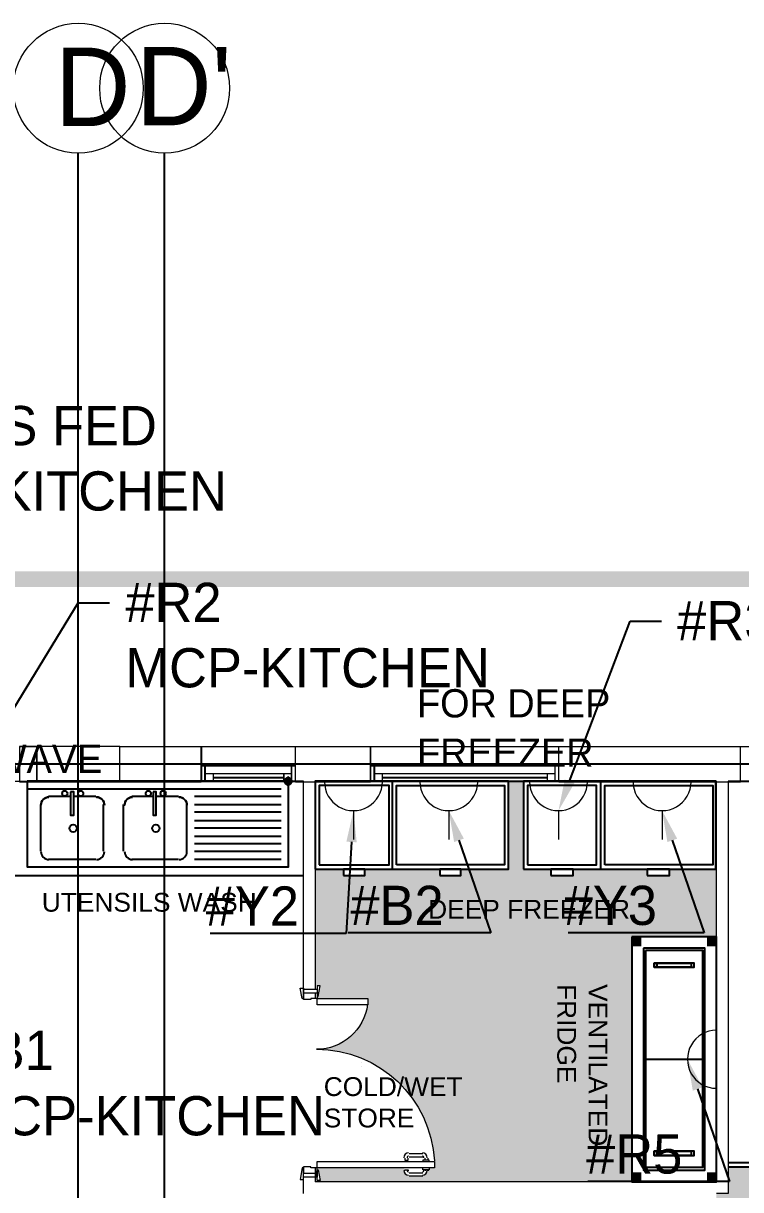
# Model space of a CAD drawing. Header units: metres. Extents: x 75097 to 220695, y -1557923 to -1361206.
# Drawn here: x 107463 to 112032, y -1373298 to -1365864 of the extents above; entities that cross this region are included whole.
import ezdxf
from ezdxf import colors
from ezdxf.entities.mleader import LeaderData, LeaderLine
from ezdxf.math import Vec2, Vec3

# ---------------------------------------------------------------- set-up
doc = ezdxf.new("R2010")
doc.units = ezdxf.units.M
doc.linetypes.add('DASHED2', pattern=[0.375, 0.25, -0.125])
doc.layers.get('0').update_dxf_attribs({"lineweight": 0})
for name, color, linetype, lineweight in [('A-100 - Copy$0$Aluminum', 8, 'Continuous', 0), ('A-100 - Copy$0$AxisBalloons_2', 8, 'Continuous', 0), ('A-100 - Copy$0$Proj', 8, 'Continuous', 0), ('A-100 - Copy$0$Structure', 8, 'Continuous', 9), ('A-100 - Copy$0$TEXT', 8, 'Continuous', 0), ('A-100 - Copy$0$Walls', 8, 'Continuous', 0)]:
    doc.layers.add(name, color=color, linetype=linetype, lineweight=lineweight)
for name, color, linetype in [('A-100 - Copy$0$axes', 8, 'Continuous'), ('A-100 - Copy$0$PDF_Geometry', 8, 'Continuous'), ('A-100 - Copy$0$PDF_Solid Fills', 8, 'Continuous'), ('A-100 - Copy$0$PDF_Text', 8, 'Continuous')]:
    doc.layers.add(name, color=color, linetype=linetype)
doc.layers.add('E-POWR', color=7, linetype='Continuous', lineweight=9, true_color=0x4e7e3e)
doc.layers.add('E-POWR-IDEN _1-100_', color=7, linetype='Continuous', lineweight=9, true_color=0x4e7e3e)
doc.styles.add('A-100 - Copy$0$PDF Arial', font='arial.ttf')
doc.styles.add('A-100 - Copy$0$Standard', font='GOTHIC.TTF')
doc.styles.add('Optima_5', font='', dxfattribs={"height": 3.001645})
doc.styles.get("Standard").update_dxf_attribs({"font": 'GOTHIC.TTF'})
doc.styles.get('Optima_5').set_extended_font_data('Optima')

# ---------------------------------------------------------------- blocks, each defined once
blk = doc.blocks.new('NORMAL SOCKET')
at = {"layer": 'E-POWR'}
for p, q in [((0, 308), (0, 615)), ((-308, 0), (308, 0))]:
    blk.add_line(p, q, dxfattribs=at)
blk.add_ellipse((0, 0), major_axis=(33, 306), ratio=1, start_param=4.81904, end_param=7.960633, dxfattribs=at)
blk = doc.blocks.new('A-100 - Copy$0$A$C02230961')
at = {"layer": 'A-100 - Copy$0$PDF_Geometry', "lineweight": 25}
h = blk.add_hatch(dxfattribs=at)
h.set_pattern_fill('ANGLE', color=256, scale=500)
h.set_pattern_definition([(0, (-1219317.64, -1092026.17), (0, 137.5), [100, -37.5]), (90, (-1219317.64, -1092026.17), (-137.5, 8e-15), [100, -37.5])])
h.paths.add_polyline_path([(10723.7, -4993.7), (11262.7, -4993.7), (11262.7, -4562.4), (10962.9, -4562.4), (10962.9, -4602.9), (10821.4, -4602.9), (10821.4, -4562.4), (10349.7, -4562.4), (10349.7, -4602.9), (10208.2, -4602.9), (10208.2, -4562.4), (10033, -4562.4), (10033, -4003.2), (9938.7, -4003.2), (9938.7, -4562.4), (9635.5, -4562.4), (9635.5, -4602.9), (9500.8, -4602.9), (9500.8, -4562.4), (9022.4, -4562.4), (9022.4, -4602.9), (8887.6, -4602.9), (8887.6, -4562.4), (8705.7, -4562.4), (8705.7, -5307.5), (8739.4, -5307.5), (8723.2, -5388.4), (9042.6, -5388.4), (9042.6, -5428.8), (9039.6, -5428.8, -0.375368), (8715.8, -5711.8, -0.39984), (9466.1, -6426), (9467.1, -6426), (9467.1, -6466.4), (9433.4, -6466.4), (9419.9, -6483.3, -0.414214), (9389.6, -6513.6), (9393, -6520.3), (9302, -6513.6, -0.599371), (9276.8, -6466.4), (8723.2, -6466.4), (8741.3, -6556.8), (10723.7, -6556.8)])
h.paths.add_polyline_path([(14436.9, -4636.6), (11970.2, -4636.6), (11970.2, -6461.7), (11336.8, -6461.7), (11336.8, -6630.9), (11262.7, -6630.9), (11262.7, -7372.1), (11262.7, -7439.5), (11336.8, -7439.5), (11336.8, -8355.8), (12536.8, -8355.8), (12536.8, -8066.1), (12516.6, -8066.1), (12531.4, -7992), (12536.8, -7992), (12536.8, -7318.2), (12530.1, -7318.2), (12516.6, -7250.8), (12536.8, -7250.8), (12536.8, -6967.8), (12516.6, -6967.8), (12532.8, -6887), (12536.8, -6887), (12536.8, -6219.9), (12530.1, -6219.9), (12516.6, -6145.8), (12536.8, -6145.8), (12536.8, -5761.8), (14436.9, -5761.8)])
h.paths.add_polyline_path([(12037, -7392.3), (12030.8, -7392.3), (12030.8, -7405.2, 0.414215)], flags=16)
h.paths.add_polyline_path([(12091.4, -7338.4), (12091.4, -7378.8), (11343.5, -7378.8), (11343.5, -7338.4), (11902.8, -7338.4), (11902.8, -7331.7), (11923, -7331.7), (11923, -7311.5), (12030.8, -7311.5), (12030.8, -7331.7), (12057.7, -7331.7)], flags=16)
h.paths.add_polyline_path([(11933.1, -7405.8), (12024.1, -7412.5), (11933.1, -7405.8, -0.517639), (11923.6, -7392.3), (11923, -7392.3), (11923, -7395.7, 0.414214)], flags=16)
h.paths.add_polyline_path([(11350.3, -7392.3), (11363.8, -7459.7), (11343.5, -7459.7), (11343.5, -7392.3)], flags=16)
h.paths.add_polyline_path([(2957.3, -10511.9), (2877.6, -10511.9), (2877.6, -10538.9), (2796.7, -10524.2), (2796.7, -11076.3, -0.599371), (2843.9, -11101.5), (2843.9, -11192.4), (2839.5, -11173.3, -0.584927), (2813.6, -11219.4), (2816.9, -11226.1), (2803.4, -11226.1), (2803.4, -11232.9), (2796.7, -11266.5), (2756.3, -11266.5), (2756.3, -11265.6, -0.39984), (2042.1, -10515.3, -0.381307), (1752.3, -10839.9), (1752.3, -10842.1), (1718.7, -10842.1), (1718.7, -10518.7), (1678.2, -10518.7), (1657.3, -10518.7), (1657.3, -10511.9), (-42.7, -10511.9), (-42.7, -11138.2), (-42.7, -12311.9), (2957.3, -12311.9)])
h.paths.add_polyline_path([(637.7, -11637.3), (2299.7, -11637.3), (2299.7, -11241.3), (637.7, -11241.3)], flags=24)
h.paths.add_polyline_path([(12347.4, -5213.9), (13381.6, -5213.9), (13381.6, -4916.9), (12347.4, -4916.9)], flags=24)
h.paths.add_polyline_path([(8700, -6312.9), (10212.7, -6312.9), (10212.7, -5593.3), (8700, -5593.3)], flags=9)
h.paths.add_polyline_path([(10170.8, -5243.1), (10170.8, -6572.5), (10710.4, -6572.5), (10710.4, -5243.1)], flags=9)
h.paths.add_polyline_path([(9375.1, -4957.7), (10990.8, -4957.7), (10990.8, -4660.8), (9375.1, -4660.8)], flags=24)
at = {"layer": 'A-100 - Copy$0$PDF_Solid Fills'}
for points in [[(8534.6, -3969.5), (8514.3, -3983), (8500.9, -4003.2), (8514.3, -4023.4), (8534.6, -4036.9), (8554.8, -4023.4), (8568.2, -4003.2), (8554.8, -3983)], [(10784.3, -4993.7), (10723.7, -4993.7), (10723.7, -5054.3), (10784.3, -5054.3)], [(11262.7, -4993.7), (11202, -4993.7), (11202, -5054.3), (11262.7, -5054.3)], [(10723.7, -5896.5), (10723.7, -5883.1), (10703.5, -5883.1), (10703.5, -5660.7), (10723.7, -5660.7), (10723.7, -5640.5), (10683.2, -5640.5), (10683.2, -5896.5)], [(10784.3, -6496.2), (10723.7, -6496.2), (10723.7, -6556.8), (10784.3, -6556.8)], [(11262.7, -6496.2), (11202, -6496.2), (11202, -6556.8), (11262.7, -6556.8)]]:
    blk.add_hatch(color=256, dxfattribs=at).paths.add_polyline_path(points)
at = {"color": 8}
for p, q in [((8705.7, -4003.2, -2.4), (8705.7, -5327.7, -2.4)), ((8705.7, -5354.7, -2.4), (8705.7, -5388.4, -2.4)), ((8705.7, -6466.4, -2.4), (8705.7, -6556.8, -2.4))]:
    blk.add_line(p, q, dxfattribs=at)
at = {"color": 8, "elevation": -2.4}
for points in [[(8631.6, -5395.1), (8631.6, -4003.2)], [(11336.8, -4003.2), (11336.8, -6630.9), (11262.7, -6630.9)], [(11262.7, -6556.8), (11262.7, -4003.2)], [(8631.6, -6630.9), (8631.6, -6459.7)]]:
    blk.add_lwpolyline(points, dxfattribs=at)
at = {"layer": 'A-100 - Copy$0$Aluminum'}
for p, q in [((8581, -3905.9, -2.4), (7981, -3905.9, -2.4)), ((8006, -3905.9, -2.4), (8006, -4005.9, -2.4)), ((8556, -3905.9, -2.4), (8556, -4005.9, -2.4)), ((10259, -3905.9, -2.4), (9059, -3905.9, -2.4)), ((9084, -3905.9, -2.4), (9084, -4005.9, -2.4)), ((10234, -3905.9, -2.4), (10234, -4005.9, -2.4)), ((8581, -4005.9, -2.4), (7981, -4005.9, -2.4)), ((8556, -3955.9, -2.4), (8006, -3955.9, -2.4)), ((8056, -3955.9, -2.4), (8056, -4005.9, -2.4)), ((8056, -3980.9, -2.4), (8506, -3980.9, -2.4)), ((8506, -3955.9, -2.4), (8506, -4005.9, -2.4)), ((10259, -4005.9, -2.4), (9059, -4005.9, -2.4)), ((10234, -3955.9, -2.4), (9084, -3955.9, -2.4)), ((9134, -3955.9, -2.4), (9134, -4005.9, -2.4)), ((9134, -3980.9, -2.4), (10184, -3980.9, -2.4)), ((10184, -3955.9, -2.4), (10184, -4005.9, -2.4))]:
    blk.add_line(p, q, dxfattribs=at)
at = {"layer": 'A-100 - Copy$0$PDF_Geometry', "lineweight": 25}
blk.add_line((11336.8, -4003.2, -2.4), (12017, -4003.2, -2.4), dxfattribs=at)
at = {"layer": 'A-100 - Copy$0$PDF_Geometry', "lineweight": 5, "elevation": -2.4}
for points in [[(6931, -3780.9), (6823.2, -3780.9), (6823.2, -4003.2), (6931, -4003.2)], [(7463.2, -3780.9), (7982.1, -3780.9), (7982.1, -4003.2), (7463.2, -4003.2)], [(7982.1, -3780.9), (8581.7, -3780.9)], [(8631.6, -4003.2), (8581.7, -4003.2), (8581.7, -3780.9), (9060.1, -3780.9), (9060.1, -4003.2), (8705.7, -4003.2)], [(11262.7, -4003.2), (10259.4, -4003.2), (10259.4, -3780.9), (14133.7, -3780.9), (14133.7, -4003.2), (11336.8, -4003.2)], [(8581.7, -3902.1), (7982.1, -3902.1)], [(8002.3, -3902.1), (8002.3, -4003.2)], [(8554.8, -3902.1), (8554.8, -4003.2)], [(10259.4, -3902.1), (9060.1, -3902.1)], [(9080.3, -3902.1), (9080.3, -4003.2)], [(10232.5, -3902.1), (10232.5, -4003.2)], [(-42.7, -10431.1), (-42.7, -4003.2), (8581.7, -4003.2)], [(8581.7, -4003.2), (7982.1, -4003.2)], [(8554.8, -3956), (8002.3, -3956)], [(8056.2, -3956), (8056.2, -4003.2)], [(8056.2, -3976.3), (8507.6, -3976.3)], [(8507.6, -3956), (8507.6, -4003.2)], [(10259.4, -4003.2), (9060.1, -4003.2)], [(10232.5, -3956), (9080.3, -3956)], [(9134.2, -3956), (9134.2, -4003.2)], [(9134.2, -3976.3), (10185.3, -3976.3)], [(10185.3, -3956), (10185.3, -4003.2)], [(11336.8, -4003.2), (14436.9, -4003.2), (14436.9, -5761.8), (12536.8, -5761.8), (12536.8, -8355.8), (11336.8, -8355.8)], [(8719.2, -5354.7), (8719.2, -5388.4), (8678.7, -5388.4), (8678.7, -5395.1), (8631.6, -5395.1), (8631.6, -5327.7), (8719.2, -5327.7), (8719.2, -5354.7), (8631.6, -5354.7)], [(9393, -6378.8), (9305.4, -6378.8)], [(9278.4, -6405.8), (9278.4, -6419.2), (9298.6, -6419.2), (9298.6, -6405.8)], [(9393, -6399), (9305.4, -6399)], [(9433.4, -6426), (9433.4, -6419.2), (9393, -6419.2), (9393, -6426)], [(9433.4, -6466.4), (9433.4, -6479.9), (9393, -6479.9), (9393, -6466.4)], [(9406.4, -6419.2), (9406.4, -6405.8)], [(9426.6, -6419.2), (9426.6, -6405.8)], [(9278.4, -6486.6), (9278.4, -6479.9), (9298.6, -6479.9), (9298.6, -6486.6)], [(9393, -6500.1), (9305.4, -6500.1)], [(9393, -6520.3), (9305.4, -6520.3)], [(9406.4, -6479.9), (9406.4, -6486.6)], [(9426.6, -6479.9), (9426.6, -6486.6)], [(11262.7, -6556.8), (8705.7, -6556.8)]]:
    blk.add_lwpolyline(points, dxfattribs=at)
for points in [[(6931, -4003.2), (7463.2, -4003.2), (7463.2, -3780.9), (6931, -3780.9)], [(8631.6, -5388.4), (8624.8, -5388.4), (8611.4, -5321), (8631.6, -5321)], [(8719.2, -5374.9), (8725.9, -5374.9), (8739.4, -5307.5), (8719.2, -5307.5)], [(9042.6, -5428.8), (8719.2, -5428.8), (8719.2, -5388.4), (9042.6, -5388.4)], [(8631.6, -6466.4), (8624.8, -6466.4), (8611.4, -6540.5), (8631.6, -6540.5)], [(8719.2, -6500.1), (8719.2, -6527.1), (8631.6, -6527.1), (8631.6, -6500.1), (8719.2, -6500.1), (8719.2, -6466.4), (8678.7, -6466.4), (8678.7, -6459.7), (8631.6, -6459.7), (8631.6, -6500.1)], [(9467.1, -6466.4), (8719.2, -6466.4), (8719.2, -6426), (9467.1, -6426)], [(8719.2, -6479.9), (8725.9, -6479.9), (8739.4, -6547.3), (8719.2, -6547.3)]]:
    blk.add_lwpolyline(points, close=True, dxfattribs=at)
at = {"layer": 'A-100 - Copy$0$PDF_Geometry', "lineweight": 18, "elevation": -2.4}
blk.add_lwpolyline([(9060.1, -3780.9), (10259.4, -3780.9)], dxfattribs=at)
at = {"layer": 'A-100 - Copy$0$PDF_Geometry', "lineweight": 25, "elevation": -2.4}
for points in [[(6872.6, -4003.2), (6872.6, -4549), (8536.9, -4549), (8536.9, -4003.2)], [(8705.7, -4562.4), (9938.7, -4562.4), (9938.7, -4003.2), (8705.7, -4003.2)], [(10033, -4562.4), (11259.3, -4562.4), (11259.3, -4003.2), (10033, -4003.2)], [(7148.9, -4070.6), (7148.9, -4218.8), (7169.1, -4218.8), (7169.1, -4070.6)], [(7674.4, -4070.6), (7674.4, -4218.8), (7694.7, -4218.8), (7694.7, -4070.6)], [(8732.6, -4535.5), (9177.3, -4535.5), (9177.3, -4030.2), (8732.6, -4030.2)], [(9224.5, -4535.5), (9224.5, -4030.2), (9911.8, -4030.2), (9911.8, -4535.5)], [(10060, -4535.5), (10497.9, -4535.5), (10497.9, -4030.2), (10060, -4030.2)], [(10551.9, -4535.5), (10551.9, -4030.2), (11239.1, -4030.2), (11239.1, -4535.5)], [(8887.6, -4602.9), (9022.4, -4602.9), (9022.4, -4562.4), (8887.6, -4562.4)], [(9500.8, -4602.9), (9635.5, -4602.9), (9635.5, -4562.4), (9500.8, -4562.4)], [(10208.2, -4602.9), (10349.7, -4602.9), (10349.7, -4562.4), (10208.2, -4562.4)], [(10821.4, -4602.9), (10962.9, -4602.9), (10962.9, -4562.4), (10821.4, -4562.4)], [(10723.7, -4993.7), (10723.7, -6556.8), (11262.7, -6556.8), (11262.7, -4993.7)], [(10723.7, -4993.7), (10723.7, -6556.8), (11262.7, -6556.8), (11262.7, -4993.7)], [(10797.8, -5067.8), (10797.8, -6482.7), (11188.6, -6482.7), (11188.6, -5067.8)], [(10811.3, -5081.3), (10811.3, -6462.5), (11175.1, -6462.5), (11175.1, -5081.3)], [(10865.2, -5162.1), (10865.2, -5189.1), (10885.4, -5189.1), (10885.4, -5162.1)], [(11101, -5162.1), (11101, -5189.1), (11121.2, -5189.1), (11121.2, -5162.1)], [(11101, -5162.1), (11101, -5189.1), (11121.2, -5189.1), (11121.2, -5162.1)], [(10865.2, -6361.4), (10865.2, -6388.4), (10885.4, -6388.4), (10885.4, -6361.4)], [(11101, -6361.4), (11101, -6388.4), (11121.2, -6388.4), (11121.2, -6361.4)], [(11101, -6361.4), (11101, -6388.4), (11121.2, -6388.4), (11121.2, -6361.4)]]:
    blk.add_lwpolyline(points, close=True, dxfattribs=at)
for points in [[(8862.7, -4003.2), (11262.7, -4003.2)], [(8884.9, -4003.2), (8862.7, -4003.2)], [(9197.6, -4003.2), (9197.6, -4562.4)], [(10524.9, -4003.2), (10524.9, -4562.4)], [(6872.6, -4050.4), (8489.7, -4050.4)], [(6960.2, -4447.9), (6960.2, -4151.4)], [(7007.4, -4097.5), (7148.9, -4097.5)], [(7169.1, -4097.5), (7310.6, -4097.5)], [(7357.8, -4447.9), (7357.8, -4151.4)], [(7485.8, -4447.9), (7485.8, -4151.4)], [(7539.7, -4097.5), (7674.4, -4097.5)], [(7694.7, -4097.5), (7836.2, -4097.5)], [(7890.1, -4447.9), (7890.1, -4151.4)], [(7937.2, -4097.5), (8489.7, -4097.5)], [(7937.2, -4151.4), (8489.7, -4151.4)], [(7937.2, -4198.6), (8489.7, -4198.6)], [(7937.2, -4252.5), (8489.7, -4252.5)], [(7937.2, -4299.7), (8489.7, -4299.7)], [(7937.2, -4353.6), (8489.7, -4353.6)], [(7937.2, -4400.7), (8489.7, -4400.7)], [(7937.2, -4447.9), (8489.7, -4447.9)], [(7310.6, -4501.8), (7007.4, -4501.8)], [(7836.2, -4501.8), (7539.7, -4501.8)], [(8489.7, -4501.8), (7937.2, -4501.8)], [(4404.3, -4602.9), (8631.6, -4602.9)], [(9003.3, -4596.4), (9003.3, -4596.4)], [(11936.5, -4602.9), (11936.5, -6434.8), (11336.8, -6434.8)], [(9003.3, -4623.4), (9003.3, -4623.4)], [(11336.8, -6461.7), (11970.2, -6461.7), (11970.2, -4636.6)], [(10885.4, -5189.1), (10865.2, -5189.1), (10865.2, -5162.1), (10885.4, -5162.1)], [(11121.2, -5162.1), (10865.2, -5162.1)], [(10865.2, -5189.1), (11121.2, -5189.1)], [(11101, -5189.1), (10885.4, -5189.1), (10885.4, -5162.1), (11101, -5162.1)], [(11101, -5189.1), (11101, -5189.1)], [(9003.3, -5795.7), (9003.3, -5795.7)], [(10811.3, -5775.2), (11175.1, -5775.2)], [(9003.3, -5822.7), (9003.3, -5822.7)], [(10885.4, -6388.4), (10865.2, -6388.4), (10865.2, -6361.4), (10885.4, -6361.4)], [(11121.2, -6361.4), (10865.2, -6361.4)], [(10865.2, -6388.4), (11121.2, -6388.4)], [(11101, -6388.4), (10885.4, -6388.4), (10885.4, -6361.4), (11101, -6361.4)], [(11101, -6388.4), (11101, -6388.4)], [(8719.2, -6527.1), (8719.2, -6486.6)]]:
    blk.add_lwpolyline(points, dxfattribs=at)
for points in [[(7010.8, -4104.3, 0.414214), (6960.2, -4154.8, -0.414214)], [(7364.5, -4154.8, 0.414214), (7314, -4104.3, -0.414214)], [(7543.1, -4104.3, 0.414214), (7492.5, -4154.8, -0.414214)], [(7890.1, -4154.8, 0.414214), (7839.5, -4104.3, -0.414214)]]:
    blk.add_lwpolyline(points, format="xyb", close=True, dxfattribs=at)
at = {"layer": 'A-100 - Copy$0$PDF_Geometry', "lineweight": 5, "elevation": -2.4}
blk.add_lwpolyline([(9040.2, -5424.6, -0.379049), (8715.8, -5711.8, -0.398669), (9466, -6423)], format="xyb", dxfattribs=at)
at = {"layer": 'A-100 - Copy$0$PDF_Geometry', "lineweight": 25}
for centre, radius in [((7111.8, -4080.7, -2.4), 16.8), ((7212.9, -4080.7, -2.4), 16.8), ((7644.1, -4080.7, -2.4), 16.8), ((7738.5, -4080.7, -2.4), 16.8), ((7165.7, -4303, -2.4), 23.6), ((7691.3, -4303, -2.4), 23.6)]:
    blk.add_circle(centre, radius, dxfattribs=at)
for centre, start, end in [((7010.8, -4451.3, -2.4), 179.99996, 270.00004), ((7314, -4451.3, -2.4), 269.99996, 0.00004), ((7543.1, -4451.3, -2.4), 179.99996, 270.00004), ((7839.5, -4451.3, -2.4), 269.99996, 0.00004)]:
    blk.add_arc(centre, 50.5, start, end, dxfattribs=at)
at = {"layer": 'A-100 - Copy$0$PDF_Geometry', "lineweight": 5}
for centre, radius, start, end in [((9302, -6402.4, -2.4), 30.3, 90.00002, 179.99998), ((9302, -6402.4, -2.4), 10.1, 89.99986, 180.00014), ((9389.6, -6402.4, -2.4), 30.3, 0.00002, 89.99998), ((9389.6, -6402.4, -2.4), 10.1, 359.99986, 90.00014), ((9302, -6483.3, -2.4), 30.3, 180.00002, 269.99998), ((9302, -6483.3, -2.4), 10.1, 179.99986, 270.00014), ((9389.6, -6483.3, -2.4), 10.1, 269.99986, 0.00014), ((9389.6, -6483.3, -2.4), 30.3, 270.00002, 359.99998)]:
    blk.add_arc(centre, radius, start, end, dxfattribs=at)
at = {"layer": 'A-100 - Copy$0$Proj'}
for p, q in [((7981, -3780.9, -2.4), (8581, -3780.9, -2.4)), ((9059, -3780.9, -2.4), (10259, -3780.9, -2.4))]:
    blk.add_line(p, q, dxfattribs=at)
at = {"layer": 'A-100 - Copy$0$Structure', "elevation": -2.4}
blk.add_lwpolyline([(6933, -4005.9), (7463, -4005.9), (7463, -3780.9), (6933, -3780.9)], close=True, dxfattribs=at)
at = {"layer": 'A-100 - Copy$0$Walls'}
for p, q in [((6823, -3780.9, -2.4), (6933, -3780.9, -2.4)), ((7463, -3780.9, -2.4), (7981, -3780.9, -2.4)), ((7981, -4005.9, -2.4), (7981, -3780.9, -2.4)), ((8581, -3780.9, -2.4), (9059, -3780.9, -2.4)), ((8581, -4005.9, -2.4), (8581, -3780.9, -2.4)), ((9059, -4005.9, -2.4), (9059, -3780.9, -2.4)), ((10259, -3780.9, -2.4), (11417, -3780.9, -2.4)), ((10259, -4005.9, -2.4), (10259, -3780.9, -2.4)), ((11417, -4005.9, -2.4), (11417, -3780.9, -2.4)), ((6823, -4005.9, -2.4), (6933, -4005.9, -2.4)), ((7463, -4005.9, -2.4), (7981, -4005.9, -2.4)), ((8581, -4005.9, -2.4), (9059, -4005.9, -2.4)), ((10259, -4005.9, -2.4), (11417, -4005.9, -2.4))]:
    blk.add_line(p, q, dxfattribs=at)
at = {"layer": 'A-100 - Copy$0$PDF_Text', "char_height": 120, "attachment_point": 7, "style": 'A-100 - Copy$0$PDF Arial'}
for s, insert in [('UTENSILS WASH', (6965.4, -4836.1, -2.4)), ('DEEP FREEZER', (9426.6, -4879.1, -2.4)), ('COLD/WET \\PSTORE', (8761.4, -6211.2, -2.4))]:
    blk.add_mtext(s, dxfattribs=dict(at, insert=insert))
at = {"layer": 'A-100 - Copy$0$PDF_Text', "insert": (10247, -5295.7, -2.4), "char_height": 120, "attachment_point": 7, "rotation": 270, "style": 'A-100 - Copy$0$PDF Arial'}
blk.add_mtext('VENTILATED \\PFRIDGE', dxfattribs=at)
blk = doc.blocks.new('A-100 - Copy')
at = {"layer": 'A-100 - Copy$0$Aluminum'}
for p, q in [((109196.3, -1370597.7, 0), (108596.3, -1370597.7, 0)), ((108621.3, -1370597.7, 0), (108621.3, -1370697.7, 0)), ((109171.3, -1370597.7, 0), (109171.3, -1370697.7, 0)), ((110874.3, -1370597.7, 0), (109674.3, -1370597.7, 0)), ((109699.3, -1370597.7, 0), (109699.3, -1370697.7, 0)), ((110849.3, -1370597.7, 0), (110849.3, -1370697.7, 0)), ((109171.3, -1370647.7, 0), (108621.3, -1370647.7, 0)), ((108671.3, -1370647.7, 0), (108671.3, -1370697.7, 0)), ((108671.3, -1370672.7, 0), (109121.3, -1370672.7, 0)), ((109121.3, -1370647.7, 0), (109121.3, -1370697.7, 0)), ((110849.3, -1370647.7, 0), (109699.3, -1370647.7, 0)), ((109749.3, -1370647.7, 0), (109749.3, -1370697.7, 0)), ((109749.3, -1370672.7, 0), (110799.3, -1370672.7, 0)), ((110799.3, -1370647.7, 0), (110799.3, -1370697.7, 0)), ((109196.3, -1370697.7, 0), (108596.3, -1370697.7, 0)), ((110874.3, -1370697.7, 0), (109674.3, -1370697.7, 0))]:
    blk.add_line(p, q, dxfattribs=at)
at = {"layer": 'A-100 - Copy$0$axes'}
for p, q in [((107813.3, -1477297.4, 0), (107813.3, -1366691.8, 0)), ((108363.3, -1477297.4, 0), (108363.3, -1366691.8, 0)), ((119073.3, -1370585.2, 0), (95290.3, -1370585.2, 0))]:
    blk.add_line(p, q, dxfattribs=at)
at = {"layer": 'A-100 - Copy$0$AxisBalloons_2'}
for centre in [(107813.3, -1366277.9, 0), (108363.3, -1366277.9, 0)]:
    blk.add_circle(centre, 413.9, dxfattribs=at)
at = {"layer": 'A-100 - Copy$0$PDF_Geometry'}
blk.add_line((111952.1, -1370695, 0), (112632.3, -1370695, 0), dxfattribs=at)
at = {"layer": 'A-100 - Copy$0$Proj'}
for p, q in [((108596.3, -1370472.7, 0), (109196.3, -1370472.7, 0)), ((109674.3, -1370472.7, 0), (110874.3, -1370472.7, 0))]:
    blk.add_line(p, q, dxfattribs=at)
at = {"layer": 'A-100 - Copy$0$Structure', "elevation": 0}
blk.add_lwpolyline([(107548.3, -1370697.7), (108078.3, -1370697.7), (108078.3, -1370472.7), (107548.3, -1370472.7)], close=True, dxfattribs=at)
at = {"layer": 'A-100 - Copy$0$Walls'}
for p, q in [((107438.3, -1370472.7, 0), (107548.3, -1370472.7, 0)), ((108078.3, -1370472.7, 0), (108596.3, -1370472.7, 0)), ((108596.3, -1370697.7, 0), (108596.3, -1370472.7, 0)), ((109196.3, -1370472.7, 0), (109674.3, -1370472.7, 0)), ((109196.3, -1370697.7, 0), (109196.3, -1370472.7, 0)), ((109674.3, -1370697.7, 0), (109674.3, -1370472.7, 0)), ((110874.3, -1370472.7, 0), (112032.3, -1370472.7, 0)), ((110874.3, -1370697.7, 0), (110874.3, -1370472.7, 0)), ((112032.3, -1370697.7, 0), (112032.3, -1370472.7, 0)), ((107438.3, -1370697.7, 0), (107548.3, -1370697.7, 0)), ((108078.3, -1370697.7, 0), (108596.3, -1370697.7, 0)), ((109196.3, -1370697.7, 0), (109674.3, -1370697.7, 0)), ((110874.3, -1370697.7, 0), (112032.3, -1370697.7, 0))]:
    blk.add_line(p, q, dxfattribs=at)
blk.add_blockref('A-100 - Copy$0$A$C02230961', (100615.3, -1366691.8, 2.4))
at = {"layer": 'A-100 - Copy$0$TEXT', "char_height": 500, "attachment_point": 1, "style": 'A-100 - Copy$0$Standard'}
for s, insert in [('D', (107663.3, -1366018.8, 0)), ("D'", (108180.1, -1366014, 0))]:
    blk.add_mtext_dynamic_manual_height_columns(s, width=500, gutter_width=1, heights=[0], dxfattribs=dict(at, insert=insert))

msp = doc.modelspace()

# ---------------------------------------------------------------- linework, layer by layer
at = {"layer": 'E-POWR', "color": 240, "linetype": 'DASHED2', "ltscale": 500, "true_color": 0xf10e52, "const_width": 100}
msp.add_lwpolyline([(99709.5, -1369406.3), (116033, -1369406.3), (116033, -1375232.9), (107813.3, -1375232.9), (107813.3, -1389072.7), (105210.1, -1389072.7), (105210.1, -1388615.8), (102724.5, -1388615.8), (102724.5, -1389463.8), (99709.5, -1389463.8), (99709.5, -1369406.3)], dxfattribs=at)

# ---------------------------------------------------------------- block references
at = {"layer": 'E-POWR', "color": 85, "xscale": 0.6, "yscale": 0.6, "zscale": 0.6}
for p, rotation in [((109565.7, -1370697.7, 0), 179.9999997353548), ((110173.2, -1370697.7, 0), 179.9999997353548), ((110872.1, -1370697.7, 0), 179.9999997353548), ((111531.7, -1370697.7, 0), 179.9999997353548), ((111878, -1372467.1, 0), 89.99999973535486)]:
    msp.add_blockref('NORMAL SOCKET', p, dxfattribs=dict(at, rotation=rotation))

# ---------------------------------------------------------------- texts
at = {"layer": 'E-POWR-IDEN _1-100_', "char_height": 180.099, "attachment_point": 1, "rotation": 360, "line_spacing_factor": 1.047943, "style": 'Optima_5'}
for s, insert, width in [('FOR MICROWAVE', (106454.1, -1370146.7, 0), 1276.833), ('FOR DEEP FREEZER', (109970.9, -1370108, 0), 1627.594)]:
    msp.add_mtext(s, dxfattribs=dict(at, insert=insert, width=width))

# ---------------------------------------------------------------- leaders
at = {"layer": 'E-POWR'}
ml = msp.add_multileader_mtext('Standard', dxfattribs=at)
ml.set_content('THIS ZONE IS FED FROM MCP-KITCHEN', color=256)
ml.set_leader_properties()
ml.build(insert=Vec2(0, 0))
ml.multileader.update_dxf_attribs({"text_right_attachment_type": 6, "dogleg_length": 200, "arrow_head_size": 200})
ctx = ml.context
ctx.base_point, ctx.char_height, ctx.arrow_head_size, ctx.landing_gap_size, ctx.plane_origin = Vec3(105261, -1368431.2, 0), 250, 200, 100, Vec3(104693.3, -1367967.6, 0)
ctx.right_attachment = 6
notes = []
notes.append((ctx, [(0, (1, 1, 0), (105061, -1368431.2, 0), (1, 0), 200, [(0, [(104693.3, -1369406.3, 0)], 0, [])])]))
ctx.mtext.insert, ctx.mtext.width, ctx.mtext.flow_direction = Vec3(105361, -1368303, 0), 3875.448, 5
ml = msp.add_multileader_mtext('Standard', dxfattribs=at)
ml.set_content('#R2\\PMCP-KITCHEN', color=256)
ml.set_leader_properties()
ml.build(insert=Vec2(0, 0))
ml.multileader.update_dxf_attribs({"text_right_attachment_type": 6, "dogleg_length": 200, "arrow_head_size": 200})
ctx = ml.context
ctx.base_point, ctx.char_height, ctx.arrow_head_size, ctx.landing_gap_size, ctx.plane_origin = Vec3(108012.9, -1369557.9, 0), 250, 200, 100, Vec3(104389, -1370056.2, 0)
ctx.right_attachment = 6
notes.append((ctx, [(0, (1, 1, 0), (107812.9, -1369557.9, 0), (1, 0), 200, [(0, [(107002, -1370881.2, 0)], 0, [])])]))
ctx.mtext.insert, ctx.mtext.width, ctx.mtext.flow_direction = Vec3(108112.9, -1369429.8, 0), 1332.272, 5
ml = msp.add_multileader_mtext('Standard', dxfattribs=at)
ml.set_content('#R3', color=256)
ml.set_leader_properties()
ml.build(insert=Vec2(0, 0))
ml.multileader.update_dxf_attribs({"text_right_attachment_type": 6, "dogleg_length": 200, "arrow_head_size": 200})
ctx = ml.context
ctx.base_point, ctx.char_height, ctx.arrow_head_size, ctx.landing_gap_size, ctx.plane_origin = Vec3(111528.2, -1369674.2, 0), 250, 200, 100, Vec3(108281.3, -1370149.6, 0)
ctx.right_attachment = 6
notes.append((ctx, [(0, (1, 1, 0), (111328.2, -1369674.2, 0), (1, 0), 200, [(0, [(110872.1, -1370882.3, 0)], 0, [])])]))
ctx.mtext.insert, ctx.mtext.width, ctx.mtext.flow_direction = Vec3(111628.2, -1369546.1, 0), 1332.272, 5
ml = msp.add_multileader_mtext('Standard', dxfattribs=at)
ml.set_content('#Y2', color=256)
ml.set_leader_properties()
ml.build(insert=Vec2(0, 0))
ml.multileader.update_dxf_attribs({"text_right_attachment_type": 6, "dogleg_length": 200, "arrow_head_size": 200})
ctx = ml.context
ctx.base_point, ctx.char_height, ctx.arrow_head_size, ctx.landing_gap_size, ctx.plane_origin = Vec3(108513.7, -1371490.1, 0), 250, 200, 100, Vec3(106952.8, -1370057.2, 0)
ctx.right_attachment, ctx.text_align_type = 6, 2
notes.append((ctx, [(1, (1, 1, 0), (109519.2, -1371665.1, 0), (-1, 0), 200, [(0, [(109565.7, -1370882.3, 0)], 0, [])])]))
ctx.mtext.insert, ctx.mtext.width, ctx.mtext.alignment, ctx.mtext.flow_direction = Vec3(109219.2, -1371365.1, 0), 1332.272, 3, 5
ml = msp.add_multileader_mtext('Standard', dxfattribs=at)
ml.set_content('#B2', color=256)
ml.set_leader_properties()
ml.build(insert=Vec2(0, 0))
ml.multileader.update_dxf_attribs({"text_right_attachment_type": 6, "dogleg_length": 200, "arrow_head_size": 200})
ctx = ml.context
ctx.base_point, ctx.char_height, ctx.arrow_head_size, ctx.landing_gap_size, ctx.plane_origin = Vec3(109441.4, -1371485.9, 0), 250, 200, 100, Vec3(107560.2, -1370057.2, 0)
ctx.right_attachment, ctx.text_align_type = 6, 2
notes.append((ctx, [(1, (1, 1, 0), (110440.8, -1371660.9, 0), (-1, 0), 200, [(0, [(110173.2, -1370882.3, 0)], 0, [])])]))
ctx.mtext.insert, ctx.mtext.width, ctx.mtext.alignment, ctx.mtext.flow_direction = Vec3(110140.8, -1371360.9, 0), 1332.272, 3, 5
ml = msp.add_multileader_mtext('Standard', dxfattribs=at)
ml.set_content('#Y3', color=256)
ml.set_leader_properties()
ml.build(insert=Vec2(0, 0))
ml.multileader.update_dxf_attribs({"text_right_attachment_type": 6, "dogleg_length": 200, "arrow_head_size": 200})
ctx = ml.context
ctx.base_point, ctx.char_height, ctx.arrow_head_size, ctx.landing_gap_size, ctx.plane_origin = Vec3(110794.5, -1371489, 0), 250, 200, 100, Vec3(108918.7, -1370057.2, 0)
ctx.right_attachment, ctx.text_align_type = 6, 2
notes.append((ctx, [(1, (1, 1, 0), (111799.3, -1371660.9, 0), (-1, 0), 200, [(0, [(111531.7, -1370882.3, 0)], 0, [])])]))
ctx.mtext.insert, ctx.mtext.width, ctx.mtext.alignment, ctx.mtext.flow_direction = Vec3(111499.3, -1371360.9, 0), 1332.272, 3, 5
ml = msp.add_multileader_mtext('Standard', dxfattribs=at)
ml.set_content('#B1\\PMCP-KITCHEN', color=256)
ml.set_leader_properties()
ml.build(insert=Vec2(0, 0))
ml.multileader.update_dxf_attribs({"text_right_attachment_type": 6, "dogleg_length": 200, "arrow_head_size": 200})
ctx = ml.context
ctx.base_point, ctx.char_height, ctx.arrow_head_size, ctx.landing_gap_size, ctx.plane_origin = Vec3(106962.9, -1372413.4, 0), 250, 200, 100, Vec3(104003.5, -1370169.8, 0)
ctx.right_attachment = 6
notes.append((ctx, [(0, (1, 1, 0), (106762.9, -1372413.4, 0), (1, 0), 200, [(0, [(106616.5, -1370994.9, 0)], 0, [])])]))
ctx.mtext.insert, ctx.mtext.width, ctx.mtext.flow_direction = Vec3(107062.9, -1372285.3, 0), 1332.272, 5
ml = msp.add_multileader_mtext('Standard', dxfattribs=at)
ml.set_content('#R5', color=256)
ml.set_leader_properties()
ml.build(insert=Vec2(0, 0))
ml.multileader.update_dxf_attribs({"text_right_attachment_type": 6, "dogleg_length": 200, "arrow_head_size": 200})
ctx = ml.context
ctx.base_point, ctx.char_height, ctx.arrow_head_size, ctx.landing_gap_size, ctx.plane_origin = Vec3(110952.8, -1373073.8, 0), 250, 200, 100, Vec3(109080.4, -1371642, 0)
ctx.right_attachment, ctx.text_align_type = 6, 2
notes.append((ctx, [(1, (1, 1, 0), (111961, -1373245.6, 0), (-1, 0), 200, [(0, [(111693.4, -1372467.1, 0)], 0, [])])]))
ctx.mtext.insert, ctx.mtext.width, ctx.mtext.alignment, ctx.mtext.flow_direction = Vec3(111661, -1372945.6, 0), 1332.272, 3, 5
for ctx, leaders in notes:
    for number, flags, end, landing, length, lines in leaders:
        leader = LeaderData()
        leader.index, (leader.has_last_leader_line, leader.has_dogleg_vector, leader.attachment_direction) = number, flags
        leader.last_leader_point, leader.dogleg_vector, leader.dogleg_length = Vec3(end), Vec3(landing), length
        for number, points, colour, breaks in lines:
            line = LeaderLine()
            line.index, line.vertices, line.color, line.breaks = number, Vec3.list(points), colors.encode_raw_color(colour), breaks
            leader.lines.append(line)
        ctx.leaders.append(leader)

# ---------------------------------------------------------------- next in the draw order: block references
msp.add_blockref('A-100 - Copy', (0, 0))

doc.saveas('drawing.dxf')
